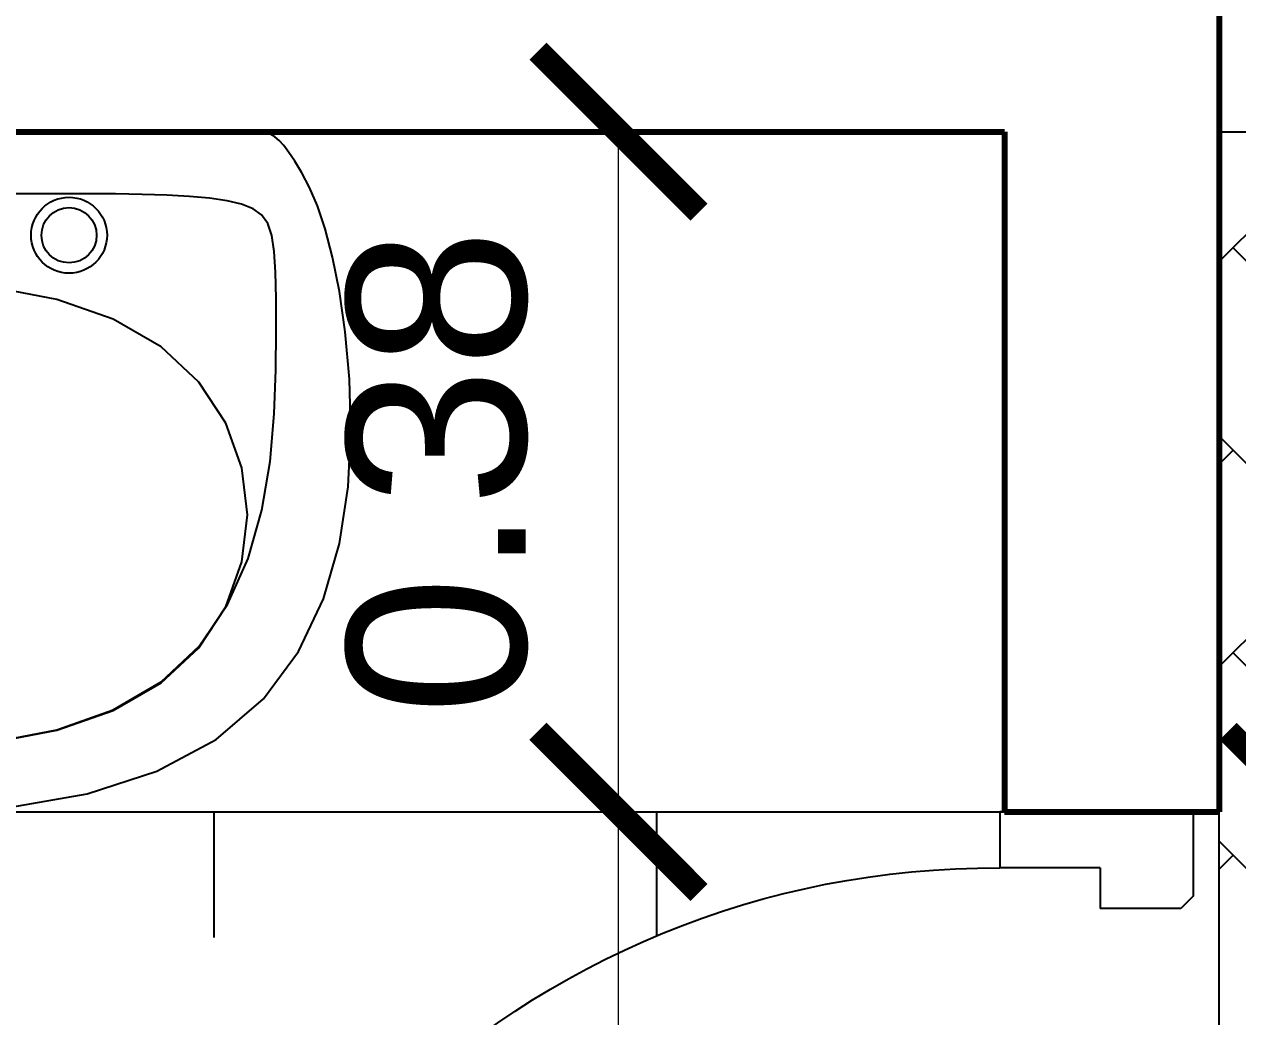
# Model space of a CAD drawing. Header units: inches. Extents: x -1.4 to 10.6, y -3.4 to 32.7.
# Drawn here: x 1.702 to 2.38, y 4.968 to 5.523 of the extents above; entities that cross this region are included whole.
import ezdxf

# ---------------------------------------------------------------- set-up
doc = ezdxf.new("R2010")
doc.units = ezdxf.units.IN
doc.header["$MEASUREMENT"] = 0
doc.linetypes.add('0', pattern=[0])
doc.linetypes.add('CONTINUA', pattern=[0])
for name, color, linetype in [('Baño', 2, 'Continuous'), ('Cotas', 60, 'Continuous'), ('Puertas', 1, 'Continuous'), ('Textura piso', 8, 'Continuous')]:
    doc.layers.add(name, color=color, linetype=linetype)
doc.layers.add('Paredes', color=5, linetype='Continuous', lineweight=80)
doc.styles.get("Standard").update_dxf_attribs({"font": 'arial.ttf'})
doc.dimstyles.new('Cotas', dxfattribs={"dimtxt": 0.1, "dimasz": 0.09, "dimexe": 0.2, "dimexo": 0.4, "dimgap": 0.05, "dimtad": 1, "dimzin": 0, "dimdsep": 46, "dimtxsty": 'Standard', "dimblk": 'ARCHTICK', "dimcen": 0.09, "dimse1": 1, "dimse2": 1, "dimclrd": 60, "dimclre": 256, "dimadec": 0, "dimazin": 0, "dimtfac": 1, "dimtix": 1, "dimtofl": 0, "dimtmove": 1, "dimatfit": 3, "dimfxl": 0, "dimtolj": 1, "dimtzin": 0, "dimlwd": 9, "dimarcsym": 0})

# ---------------------------------------------------------------- blocks, each defined once
blk = doc.blocks.new('lavacaras')
at = {"layer": 'Baño', "linetype": '0'}
for p, q in [((152.3125970954235, 38.14543644389017), (152.2572976162568, 38.13559269389017)), ((152.3703184495901, 38.14871769389017), (152.3125970954235, 38.14543644389017)), ((152.4280398037568, 38.14543644389017), (152.3703184495901, 38.14871769389017)), ((152.4833392829235, 38.13559269389017), (152.4280398037568, 38.14543644389017)), ((152.2572976162568, 38.13559269389017), (152.2068418870901, 38.11918644389017)), ((152.5337950120901, 38.11918644389017), (152.4833392829235, 38.13559269389017)), ((152.2068418870901, 38.11918644389017), (152.1636517829235, 38.09621769389017)), ((152.5769851162568, 38.09621769389017), (152.5337950120901, 38.11918644389017)), ((152.3237689704235, 38.09815779805683), (152.2791726162568, 38.08960311055684)), ((152.3237689704235, 38.0979104022235), (152.2791726162568, 38.0892385272235)), ((152.3703184495901, 38.10100936055684), (152.3237689704235, 38.09815779805683)), ((152.3703184495901, 38.1008010272235), (152.3237689704235, 38.0979104022235)), ((152.4168679287568, 38.09815779805683), (152.3703184495901, 38.10100936055684)), ((152.4168679287568, 38.0979104022235), (152.3703184495901, 38.1008010272235)), ((152.4614642829235, 38.08960311055684), (152.4168679287568, 38.09815779805683)), ((152.4614642829235, 38.0892385272235), (152.4168679287568, 38.0979104022235)), ((152.1636517829235, 38.09621769389017), (152.1295632412568, 38.06693058451517)), ((152.2791726162568, 38.08960311055684), (152.2384825120901, 38.07534529805684)), ((152.2791726162568, 38.0892385272235), (152.2384825120901, 38.0747854022235)), ((152.5021543870901, 38.07534529805684), (152.4614642829235, 38.08960311055684)), ((152.5021543870901, 38.0747854022235), (152.4614642829235, 38.0892385272235)), ((152.6110736579234, 38.06693058451517), (152.5769851162568, 38.09621769389017)), ((152.2384825120901, 38.07534529805684), (152.2036517829235, 38.05538436055684)), ((152.2384825120901, 38.0747854022235), (152.2036517829235, 38.0545510272235)), ((152.5369851162568, 38.05538436055684), (152.5021543870901, 38.07534529805684)), ((152.5369851162568, 38.0545510272235), (152.5021543870901, 38.0747854022235)), ((152.1295632412568, 38.06693058451517), (152.1040684495901, 38.03254581889017)), ((152.6365684495901, 38.03254581889017), (152.6110736579234, 38.06693058451517)), ((152.2036517829235, 38.0545510272235), (152.1761452725068, 38.02876163920267)), ((152.2036517829235, 38.05538436055684), (152.1763080329235, 38.02995792826517)), ((152.5643288662568, 38.02995792826517), (152.5369851162568, 38.05538436055684)), ((152.5644916266735, 38.02876163920267), (152.5369851162568, 38.0545510272235)), ((152.1040684495901, 38.03254581889017), (152.0860736579235, 37.99452824076517)), ((152.1761452725068, 38.02876163920267), (152.1554746995901, 37.99854842305683)), ((152.1763080329235, 38.02995792826517), (152.1567767829235, 38.0002541522235)), ((152.5838601162568, 38.0002541522235), (152.5643288662568, 38.02995792826517)), ((152.5851621995901, 37.99854842305683), (152.5644916266735, 38.02876163920267)), ((152.6545632412568, 37.99452824076517), (152.6365684495901, 38.03254581889017)), ((152.1567767829235, 38.0002541522235), (152.1450580329235, 37.96769881368184)), ((152.5955788662568, 37.96769881368184), (152.5838601162568, 38.0002541522235)), ((152.0860736579235, 37.99452824076517), (152.0744851162568, 37.95434269389017)), ((152.1554746995901, 37.99854842305683), (152.1406635016735, 37.96526880066101)), ((152.5999733975068, 37.96526880066101), (152.5851621995901, 37.99854842305683)), ((152.6661517829235, 37.95434269389017), (152.6545632412568, 37.99452824076517)), ((152.1406635016735, 37.96526880066101), (152.1307351162568, 37.93028019389017)), ((152.1450580329235, 37.96769881368184), (152.1411517829235, 37.93371769389017)), ((152.5994851162568, 37.93371769389017), (152.5955788662568, 37.96769881368184)), ((152.6099017829235, 37.93028019389017), (152.5999733975068, 37.96526880066101)), ((152.0744851162568, 37.95434269389017), (152.0682090745901, 37.91345402201517)), ((152.6724278245901, 37.91345402201517), (152.6661517829235, 37.95434269389017)), ((152.1307351162568, 37.93028019389017), (152.1247129808401, 37.89494002461934)), ((152.1411517829235, 37.93371769389017), (152.1450580329235, 37.8997365740985)), ((152.5955788662568, 37.8997365740985), (152.5994851162568, 37.93371769389017)), ((152.6159239183401, 37.89494002461934), (152.6099017829235, 37.93028019389017)), ((152.0682090745901, 37.91345402201517), (152.0661517829234, 37.87332706889017)), ((152.6744851162568, 37.87332706889017), (152.6724278245901, 37.91345402201517)), ((152.1247129808401, 37.89494002461934), (152.1216205329235, 37.8606057147235)), ((152.1450580329235, 37.8997365740985), (152.1567767829235, 37.86718123555684)), ((152.5838601162568, 37.86718123555683), (152.5955788662568, 37.8997365740985)), ((152.6190163662568, 37.8606057147235), (152.6159239183401, 37.89494002461934)), ((152.0661517829234, 37.87332706889017), (152.0672194912568, 37.83542667826516)), ((152.6734174079235, 37.83542667826516), (152.6744851162568, 37.87332706889017)), ((152.1216205329235, 37.8606057147235), (152.1204812100068, 37.82863468607767)), ((152.1567767829235, 37.86718123555684), (152.1763080329235, 37.83747745951517)), ((152.5643288662568, 37.83747745951517), (152.5838601162568, 37.86718123555683)), ((152.6201556891735, 37.82863468607767), (152.6190163662568, 37.8606057147235)), ((152.3626166266735, 37.841217081911), (152.3664260342255, 37.84184855228861)), ((152.3664260342255, 37.84184855228861), (152.3703184495901, 37.84205036055684)), ((152.3703184495901, 37.84205036055684), (152.3742108649547, 37.84184855228861)), ((152.3742108649547, 37.84184855228861), (152.3780202725068, 37.841217081911)), ((152.0672194912568, 37.83542667826516), (152.0703184495901, 37.80121769389017)), ((152.1763080329235, 37.83747745951517), (152.2036517829235, 37.8120510272235)), ((152.347719979538, 37.83024740580423), (152.3498692308401, 37.83361321211933)), ((152.3498692308401, 37.83361321211933), (152.3525165290172, 37.83635401452819)), ((152.3525165290172, 37.83635401452819), (152.3555788662568, 37.83850888139017)), ((152.3555788662568, 37.83850888139017), (152.3589732347464, 37.84011688106465)), ((152.3589732347464, 37.84011688106465), (152.3626166266735, 37.841217081911)), ((152.3780202725068, 37.841217081911), (152.3816636644339, 37.84011688106465)), ((152.3816636644339, 37.84011688106465), (152.3850580329234, 37.83850888139017)), ((152.3850580329234, 37.83850888139017), (152.388120370163, 37.83635401452819)), ((152.388120370163, 37.83635401452819), (152.3907676683401, 37.83361321211933)), ((152.3907676683401, 37.83361321211933), (152.3929169196422, 37.83024740580423)), ((152.5369851162568, 37.8120510272235), (152.5643288662568, 37.83747745951517)), ((152.6703184495901, 37.80121769389017), (152.6734174079235, 37.83542667826516)), ((152.1204812100068, 37.82863468607767), (152.1203184495901, 37.80038436055683)), ((152.3452065518036, 37.82149671602559), (152.3461517829234, 37.82621752722351)), ((152.3461517829234, 37.82621752722351), (152.347719979538, 37.83024740580423)), ((152.3929169196422, 37.83024740580423), (152.3944851162568, 37.82621752722351)), ((152.3944851162568, 37.82621752722351), (152.395430347051, 37.82149671602559)), ((152.6203184495901, 37.80038436055683), (152.6201556891735, 37.82863468607767)), ((152.3446539801891, 37.81008239050475), (152.3447618089651, 37.81610694389017)), ((152.3447618089651, 37.81610694389017), (152.3452065518036, 37.82149671602559)), ((152.395430347051, 37.82149671602559), (152.3958750876109, 37.81610694389017)), ((152.3958750876109, 37.81610694389017), (152.3959829102021, 37.81008239050475)), ((152.2036517829235, 37.8120510272235), (152.2384825120901, 37.7920900897235)), ((152.3447194912568, 37.80345723555683), (152.3446539801891, 37.81008239050475)), ((152.3959829102021, 37.81008239050475), (152.3959173870901, 37.80345723555683)), ((152.5021543870901, 37.7920900897235), (152.5369851162568, 37.8120510272235)), ((152.0703184495901, 37.80121769389017), (152.0744997646943, 37.77184269389017)), ((152.1203184495901, 37.80038436055683), (152.1203672777151, 37.7768947772235)), ((152.3447947679495, 37.79626565873392), (152.3447194912568, 37.80345723555683)), ((152.3959173870901, 37.80345723555683), (152.3958420905406, 37.79626565873392)), ((152.6202696214651, 37.7768947772235), (152.6203184495901, 37.80038436055683)), ((152.666137134486, 37.77184269389017), (152.6703184495901, 37.80121769389017)), ((152.2384825120901, 37.7920900897235), (152.2791726162568, 37.7778322772235)), ((152.3447162360484, 37.78854183972351), (152.3447947679495, 37.79626565873392)), ((152.3958420905406, 37.79626565873392), (152.3959205928193, 37.78854183972351)), ((152.4614642829235, 37.7778322772235), (152.5021543870901, 37.7920900897235)), ((152.3434434495901, 37.77163419389016), (152.3443203213349, 37.78031995821308)), ((152.3443203213349, 37.78031995821308), (152.3447162360484, 37.78854183972351)), ((152.3959205928193, 37.78854183972351), (152.3963164661917, 37.78031995821308)), ((152.3963164661917, 37.78031995821308), (152.3971932829234, 37.77163419389016)), ((152.0744997646943, 37.77184269389017), (152.0793939704234, 37.74715519389017)), ((152.1203672777151, 37.7768947772235), (152.1207090745901, 37.75793644389017)), ((152.2791726162568, 37.7778322772235), (152.3237689704235, 37.7692775897235)), ((152.3419806403453, 37.76254558288757), (152.3434434495901, 37.77163419389016)), ((152.3971932829234, 37.77163419389016), (152.3986560228323, 37.76254558288757)), ((152.4168679287568, 37.7692775897235), (152.4614642829235, 37.7778322772235)), ((152.6199278245901, 37.75793644389017), (152.6202696214651, 37.7768947772235)), ((152.6612429287568, 37.74715519389017), (152.666137134486, 37.77184269389017)), ((152.3237689704235, 37.7692775897235), (152.3428757699025, 37.76810713123793)), ((152.3400612881318, 37.75322258711934), (152.3419806403453, 37.76254558288757)), ((152.3977609375933, 37.76810711949558), (152.4168679287568, 37.7692775897235)), ((152.3986560228323, 37.76254558288757), (152.4005752959443, 37.75322258711934)), ((152.1207090745901, 37.75793644389017), (152.1216368089651, 37.74296248555684)), ((152.6190000902151, 37.74296248555684), (152.6199278245901, 37.75793644389017)), ((152.0793939704234, 37.74715519389017), (152.0847764574026, 37.72668644389017)), ((152.3378733812307, 37.74386052494486), (152.3400612881318, 37.75322258711934)), ((152.4005752959443, 37.75322258711934), (152.4027631198375, 37.74386052494486)), ((152.6558604417776, 37.72668644389017), (152.6612429287568, 37.74715519389017)), ((152.1216368089651, 37.74296248555684), (152.1234434495901, 37.73142602722351)), ((152.3356049079235, 37.7346547147235), (152.3378733812307, 37.74386052494486)), ((152.4027631198375, 37.74386052494486), (152.4050315120901, 37.7346547147235)), ((152.6171934495901, 37.73142602722351), (152.6190000902151, 37.74296248555684)), ((152.1234434495901, 37.73142602722351), (152.1264219652151, 37.72278019389017)), ((152.3334438564912, 37.72580047481465), (152.3356049079235, 37.7346547147235)), ((152.4050315120901, 37.7346547147235), (152.4071924902802, 37.72580047481465)), ((152.6142149339651, 37.72278019389017), (152.6171934495901, 37.73142602722351)), ((152.0847764574026, 37.72668644389017), (152.0904226162568, 37.70996769389017)), ((152.1264219652151, 37.72278019389017), (152.1308653245901, 37.71647811055684)), ((152.3315782152151, 37.71749312357767), (152.3334438564912, 37.72580047481465)), ((152.4071924902802, 37.72580047481465), (152.409058071986, 37.71749312357767)), ((152.6097715745901, 37.71647811055684), (152.6142149339651, 37.72278019389017)), ((152.6502142829235, 37.70996769389017), (152.6558604417776, 37.72668644389017)), ((152.0904226162568, 37.70996769389017), (152.096107837611, 37.69653019389017)), ((152.1308653245901, 37.71647811055684), (152.1370664964651, 37.71197290222351)), ((152.1370664964651, 37.71197290222351), (152.1453184495901, 37.70871769389016)), ((152.3294851162568, 37.70330036055684), (152.3301959723766, 37.70992797937194)), ((152.3301959723766, 37.70992797937194), (152.3315782152151, 37.71749312357767)), ((152.409058071986, 37.71749312357767), (152.4104402747854, 37.70992797937194)), ((152.4104402747854, 37.70992797937194), (152.4111511162568, 37.70330036055684)), ((152.5953184495901, 37.70871769389016), (152.6035704027151, 37.71197290222351)), ((152.6035704027151, 37.71197290222351), (152.6097715745901, 37.71647811055684)), ((152.6445290615693, 37.69653019389017), (152.6502142829235, 37.70996769389017)), ((152.1453184495901, 37.70871769389016), (152.1558327725068, 37.70624210795267)), ((152.1558327725068, 37.70624210795267), (152.1684955329235, 37.70438175639017)), ((152.1684955329235, 37.70438175639017), (152.1831114183401, 37.70304874857767)), ((152.1831114183401, 37.70304874857767), (152.1994851162568, 37.70215519389017)), ((152.1994851162568, 37.70215519389017), (152.2174213141735, 37.70161320170267)), ((152.2174213141735, 37.70161320170267), (152.2367246995901, 37.70133488139017)), ((152.2367246995901, 37.70133488139017), (152.2571999600068, 37.70123234232767)), ((152.2571999600068, 37.70123234232767), (152.2786517829234, 37.70121769389017)), ((152.2786517829234, 37.70121769389017), (152.3008848558401, 37.70121769389017)), ((152.3008848558401, 37.70121769389017), (152.3237038662568, 37.70121769389017)), ((152.3237038662568, 37.70121769389017), (152.3295254496966, 37.70121769389017)), ((152.3295925381318, 37.69775350020527), (152.3294851162568, 37.70330036055684)), ((152.4111511162568, 37.70330036055684), (152.4110437090302, 37.69775350020527)), ((152.411110788317, 37.70121769389017), (152.4169330329235, 37.70121769389017)), ((152.4169330329235, 37.70121769389017), (152.4397520433401, 37.70121769389017)), ((152.4397520433401, 37.70121769389017), (152.4619851162568, 37.70121769389017)), ((152.4619851162568, 37.70121769389017), (152.4834369391735, 37.70123234232767)), ((152.4834369391735, 37.70123234232767), (152.5039121995901, 37.70133488139017)), ((152.5039121995901, 37.70133488139017), (152.5232155850068, 37.70161320170267)), ((152.5232155850068, 37.70161320170267), (152.5411517829235, 37.70215519389017)), ((152.5411517829235, 37.70215519389017), (152.5575254808401, 37.70304874857767)), ((152.5575254808401, 37.70304874857767), (152.5721413662568, 37.70438175639017)), ((152.5721413662568, 37.70438175639017), (152.5848041266734, 37.70624210795267)), ((152.5848041266734, 37.70624210795267), (152.5953184495901, 37.70871769389016)), ((152.096107837611, 37.69653019389017), (152.1016075120901, 37.68590519389017)), ((152.3305007412568, 37.69322229024434), (152.3295925381318, 37.69775350020527)), ((152.3321511318818, 37.68958953731465), (152.3305007412568, 37.69322229024434)), ((152.4101355459443, 37.69322229024434), (152.4084852148896, 37.68958953731465)), ((152.4110437090302, 37.69775350020527), (152.4101355459443, 37.69322229024434)), ((152.6390293870901, 37.68590519389017), (152.6445290615693, 37.69653019389017)), ((152.1016075120901, 37.68590519389017), (152.1066970303193, 37.67762394389017)), ((152.3344851162568, 37.68673804805684), (152.3321511318818, 37.68958953731465)), ((152.3374441006318, 37.68455062911153), (152.3344851162568, 37.68673804805684)), ((152.3409694912568, 37.68291008711934), (152.3374441006318, 37.68455062911153)), ((152.4031924004365, 37.68455062911153), (152.3996670928193, 37.68291008711934)), ((152.4061513037568, 37.68673804805684), (152.4031924004365, 37.68455062911153)), ((152.4084852148896, 37.68958953731465), (152.4061513037568, 37.68673804805684)), ((152.6339398688609, 37.67762394389017), (152.6390293870901, 37.68590519389017)), ((152.1066970303193, 37.67762394389017), (152.1111517829235, 37.67121769389017)), ((152.3450026943818, 37.6816992287209), (152.3409694912568, 37.68291008711934)), ((152.3494851162568, 37.68080086055684), (152.3450026943818, 37.6816992287209)), ((152.3543516523896, 37.68011732149434), (152.3494851162568, 37.68080086055684)), ((152.3595111553193, 37.67962907930684), (152.3543516523896, 37.68011732149434)), ((152.3648659668427, 37.67933613399434), (152.3595111553193, 37.67962907930684)), ((152.3703184287568, 37.67923848555684), (152.3648659668427, 37.67933613399434)), ((152.3757708828583, 37.67933613399434), (152.3703184287568, 37.67923848555684)), ((152.3811256709443, 37.67962907930684), (152.3757708828583, 37.67933613399434)), ((152.3862851348115, 37.68011732149434), (152.3811256709443, 37.67962907930684)), ((152.3911516162568, 37.68080086055684), (152.3862851348115, 37.68011732149434)), ((152.3956339687958, 37.6816992287209), (152.3911516162568, 37.68080086055684)), ((152.3996670928193, 37.68291008711934), (152.3956339687958, 37.6816992287209)), ((152.6294851162568, 37.67121769389017), (152.6339398688609, 37.67762394389017)), ((152.1111517829235, 37.67121769389017), (152.1148480719859, 37.66626652201517)), ((152.1148480719859, 37.66626652201517), (152.1180658454234, 37.66254581889017)), ((152.6225710537568, 37.66254581889017), (152.6257888271943, 37.66626652201517)), ((152.6257888271943, 37.66626652201517), (152.6294851162568, 37.67121769389017)), ((152.1180658454234, 37.66254581889017), (152.121185962611, 37.65987980326517)), ((152.121185962611, 37.65987980326517), (152.1245892829235, 37.65809269389017)), ((152.1245892829235, 37.65809269389017), (152.1286566657359, 37.65700870951517)), ((152.1286566657359, 37.65700870951517), (152.1337689704234, 37.65645206889018)), ((152.6068679287568, 37.65645206889018), (152.6119802334443, 37.65700870951517)), ((152.6119802334443, 37.65700870951517), (152.6160476162568, 37.65809269389017)), ((152.6160476162568, 37.65809269389017), (152.6194509365693, 37.65987980326517)), ((152.6194509365693, 37.65987980326517), (152.6225710537568, 37.66254581889017)), ((152.1303184495901, 37.65621769389017), (152.6103184495901, 37.65621769389017)), ((152.1337689704234, 37.65645206889018), (152.1403070563609, 37.65624699076517)), ((152.1403070563609, 37.65624699076517), (152.1486517829235, 37.65621769389017)), ((152.1486517829235, 37.65621769389017), (152.1590928636526, 37.65621769389017)), ((152.1590928636526, 37.65621769389017), (152.1715554287568, 37.65621769389017)), ((152.1715554287568, 37.65621769389017), (152.1858734626109, 37.65621769389017)), ((152.1858734626109, 37.65621769389017), (152.2018809495901, 37.65621769389017)), ((152.2018809495901, 37.65621769389017), (152.2194118740693, 37.65621769389017)), ((152.2194118740693, 37.65621769389017), (152.2383002204234, 37.65621769389017)), ((152.2383002204234, 37.65621769389017), (152.2583799730276, 37.65621769389017)), ((152.2583799730276, 37.65621769389017), (152.2794851162568, 37.65621769389017)), ((152.2794851162568, 37.65621769389017), (152.3014414964651, 37.65621769389017)), ((152.3014414964651, 37.65621769389017), (152.3240424079235, 37.65621769389017)), ((152.3240424079235, 37.65621769389017), (152.3470730068818, 37.65621769389017)), ((152.3470730068818, 37.65621769389017), (152.3703184495901, 37.65621769389017)), ((152.3703184495901, 37.65621769389017), (152.3935638922985, 37.65621769389017)), ((152.3935638922985, 37.65621769389017), (152.4165944912568, 37.65621769389017)), ((152.4165944912568, 37.65621769389017), (152.4391954027151, 37.65621769389017)), ((152.4391954027151, 37.65621769389017), (152.4611517829235, 37.65621769389017)), ((152.4611517829235, 37.65621769389017), (152.4822569261526, 37.65621769389017)), ((152.4822569261526, 37.65621769389017), (152.5023366787568, 37.65621769389017)), ((152.5023366787568, 37.65621769389017), (152.5212250251109, 37.65621769389017)), ((152.5212250251109, 37.65621769389017), (152.5387559495901, 37.65621769389017)), ((152.5387559495901, 37.65621769389017), (152.5547634365693, 37.65621769389017)), ((152.5547634365693, 37.65621769389017), (152.5690814704234, 37.65621769389017)), ((152.5690814704234, 37.65621769389017), (152.5815440355276, 37.65621769389017)), ((152.5815440355276, 37.65621769389017), (152.5919851162568, 37.65621769389017)), ((152.5919851162568, 37.65621769389017), (152.6003298428193, 37.65624699076517)), ((152.6003298428193, 37.65624699076517), (152.6068679287568, 37.65645206889018))]:
    blk.add_line(p, q, dxfattribs=at)
for centre, radius in [((152.3703184495901, 37.9811533935036), 0.02), ((152.2703184495901, 37.73121769389017), 0.0275), ((152.4703184495901, 37.73121769389017), 0.0275), ((152.2703184495901, 37.73121769389017), 0.02), ((152.4703184495901, 37.73121769389017), 0.02), ((152.3703184495901, 37.73121769389017), 0.0125)]:
    blk.add_circle(centre, radius, dxfattribs=at)
blk = doc.blocks.new('puerta')
at = {"layer": 'Puertas'}
for p, q in [((147.54349542041, 39.05683716403333), (147.5366374203649, 39.04997916440337)), ((147.54349542041, 39.05683716403333), (147.5366374203649, 39.04997916440337)), ((147.5906374203522, 39.05683716496718), (147.54349542041, 39.05683716403333)), ((147.5906374203522, 39.05683716496718), (147.54349542041, 39.05683716403333)), ((147.5906374203522, 39.05683716496718), (147.5906374202842, 38.94883716390557)), ((147.5906374203522, 39.05683716496718), (147.5906374202842, 38.94883716390557)), ((147.5366374203649, 39.04997916440337), (147.5366374203432, 39.00499716502942)), ((147.5366374203649, 39.04997916440337), (147.5366374203432, 39.00499716502942)), ((147.5593174203981, 39.00499716429454), (147.5366374203432, 39.00499716502942)), ((147.5593174203981, 39.00499716429454), (147.5366374203432, 39.00499716502942)), ((147.5593174203981, 39.00499716429454), (147.5593174203302, 38.94883716500908)), ((147.5593174203981, 39.00499716429454), (147.5593174203302, 38.94883716500908)), ((147.5906374202842, 38.94883716390557), (147.5593174203302, 38.94883716500908)), ((147.5906374202842, 38.94883716390557), (147.5593174203302, 38.94883716500908))]:
    blk.add_line(p, q, dxfattribs=at)
blk.add_arc((147.069790356599, 38.94620789230198), 0.4895341227427837, 271.4803953626333, 0.3077353479702054, dxfattribs=at)
blk = doc.blocks.new('puerta2')
at = {"layer": 'Puertas'}
for p, q in [((151.2376989566142, 38.72223843089887), (151.2376989565462, 38.61423842983726)), ((151.2376989566142, 38.72223843089887), (151.2376989565462, 38.61423842983726)), ((151.2376989565462, 38.61423842983726), (151.2063789565923, 38.61423843094077)), ((151.2376989565462, 38.61423842983726), (151.2063789565923, 38.61423843094077))]:
    blk.add_line(p, q, dxfattribs=at)
blk = doc.blocks.new('_ArchTick')
at = {"color": 0, "linetype": 'ByBlock', "const_width": 0.15}
blk.add_lwpolyline([(-0.5, -0.5), (0.5, 0.5)], dxfattribs=at)
blk = doc.blocks.new('*D90')
at = {"layer": 'Cotas', "color": 60, "linetype": 'CONTINUA', "lineweight": 9, "transparency": 16777216}
blk.add_line((2.034234812433407, 3.66965669382566), (2.034234812433406, 5.082856000952775), dxfattribs=at)
at = {"layer": 'Defpoints', "color": 0, "transparency": 16777216}
for p in [(2.034234812433406, 5.082856000952775), (2.034234812433406, 5.082856000952775), (2.034234812433406, 3.66965669382566)]:
    blk.add_point(p, dxfattribs=at)
at = {"layer": 'Cotas', "color": 60, "lineweight": 9, "transparency": 16777216, "xscale": 0.09, "yscale": 0.09, "zscale": 0.09}
for p, rotation in [((2.034234812433406, 5.082856000952775), 90), ((2.034234812433407, 3.66965669382566), 270)]:
    blk.add_blockref('_ArchTick', p, dxfattribs=dict(at, rotation=rotation))
at = {"layer": 'Cotas', "color": 0, "transparency": 16777216, "insert": (1.934030173961375, 4.376256347389216), "char_height": 0.1, "attachment_point": 5, "rotation": 90}
blk.add_mtext('\\A1;1.41', dxfattribs=at)
blk = doc.blocks.new('*D91')
at = {"layer": 'Cotas', "color": 60, "linetype": 'CONTINUA', "lineweight": 9, "transparency": 16777216}
blk.add_line((2.034234812433398, 5.082856000952775), (2.034234812433398, 5.462856000952941), dxfattribs=at)
at = {"layer": 'Defpoints', "color": 0, "transparency": 16777216}
for p in [(2.034234812433398, 5.462856000952941), (2.034234812433398, 5.462856000952941), (2.034234812433398, 5.082856000952775)]:
    blk.add_point(p, dxfattribs=at)
at = {"layer": 'Cotas', "color": 60, "lineweight": 9, "transparency": 16777216, "xscale": 0.09, "yscale": 0.09, "zscale": 0.09}
for p, rotation in [((2.034234812433398, 5.462856000952941), 90), ((2.034234812433398, 5.082856000952775), 270)]:
    blk.add_blockref('_ArchTick', p, dxfattribs=dict(at, rotation=rotation))
at = {"layer": 'Cotas', "color": 0, "transparency": 16777216, "insert": (1.933143407249224, 5.272856000952856), "char_height": 0.1, "attachment_point": 5, "rotation": 90}
blk.add_mtext('\\A1;0.38', dxfattribs=at)
blk = doc.blocks.new('*D93')
at = {"layer": 'Cotas', "color": 60, "linetype": 'CONTINUA', "lineweight": 9, "transparency": 16777216}
blk.add_line((2.420000000000017, 4.482856000952752), (2.420000000000017, 5.082856000952775), dxfattribs=at)
at = {"layer": 'Defpoints', "color": 0, "transparency": 16777216}
for p in [(2.420000000000017, 5.082856000952775), (2.420000000000017, 5.082856000952775), (2.420000000000017, 4.482856000952752)]:
    blk.add_point(p, dxfattribs=at)
at = {"layer": 'Cotas', "color": 60, "lineweight": 9, "transparency": 16777216, "xscale": 0.09, "yscale": 0.09, "zscale": 0.09}
for p, rotation in [((2.420000000000017, 5.082856000952775), 90), ((2.420000000000017, 4.482856000952752), 270)]:
    blk.add_blockref('_ArchTick', p, dxfattribs=dict(at, rotation=rotation))
at = {"layer": 'Cotas', "color": 0, "transparency": 16777216, "insert": (2.318942701227849, 4.782856000952762), "char_height": 0.1, "attachment_point": 5, "rotation": 90}
blk.add_mtext('\\A1;0.60', dxfattribs=at)

msp = doc.modelspace()

# ---------------------------------------------------------------- hatches: boundary and pattern name
at = {"layer": 'Textura piso'}
h = msp.add_hatch(dxfattribs=at)
h.set_pattern_fill('AR-HBONE', color=256, scale=0.02, angle=270, style=0)
h.set_pattern_definition([(315, (-54.86966955773336, -126.9724224155329), (0.1131370849898476, -2.966472954665309e-17), [0.24, -0.08]), (45, (-54.81310101523336, -127.0289909580329), (0.1131370849898476, -2.966472954665309e-17), [0.24, -0.08])])
edge = h.paths.add_edge_path()
edge.add_line((3.789617499138672, 0.5500000000000114), (3.789617499138672, 2.100000000000065))
edge.add_line((3.789617499138672, 2.100000000000051), (3.789617499138672, 3.549656693825682))
edge.add_line((3.789617499138672, 3.549656693825654), (3.27000000000001, 3.549656693825654))
edge.add_line((3.27000000000001, 3.549656693825654), (3.27000000000001, 3.669656693825658))
edge.add_line((3.27000000000001, 3.669656693825658), (3.319999999999993, 3.669656693825658))
edge.add_line((3.320000000000022, 3.669656693825658), (3.320000000000022, 4.466256348274612))
edge.add_line((3.320000000000022, 4.466256348274641), (3.300000019307532, 4.466256348274669))
edge.add_line((3.300000019307532, 4.466256348274641), (3.270000019307531, 4.466256348601092))
edge.add_line((3.270000019307531, 4.466256348601092), (3.27000002412089, 4.664847962783028))
edge.add_line((3.270000024120861, 4.664847962783057), (3.266523225171795, 4.664847963004888))
edge.add_line((3.266523225171795, 4.66484796300486), (3.266523225120892, 4.652040255580431))
edge.add_ellipse((3.258385086106614, 4.657121868485234), major_axis=(0.005754533328597256, -0.005754533328597259), ratio=0.9999999999980579, start_angle=310.32427781027604, end_angle=405.0000000376745, ccw=False)
edge.add_line((3.257721693867182, 4.649010812279784), (3.248399998986315, 4.651274613786171))
edge.add_line((3.248399998986315, 4.651274613786171), (3.248399998969063, 4.658387385066959))
edge.add_line((3.248399998969063, 4.658387385066959), (3.242324998476391, 4.658387384371167))
edge.add_ellipse((3.262232325419973, 4.642171043077298), major_axis=(0.01815587231771451, 0.0181558723177145), ratio=0.9999999999944372, start_angle=95.83402702700381, end_angle=134.8997913997379)
edge.add_line((3.236556083674856, 4.642215949252744), (3.232199998975318, 4.642215950161614))
edge.add_line((3.232199998975318, 4.642215950161614), (3.23219999898788, 4.631951726708451))
edge.add_line((3.23219999898788, 4.631951726708422), (3.178200004113108, 4.631951726732694))
edge.add_ellipse((3.230780770224953, 5.459750061445703), major_axis=(0.5865214487160167, 0.5865214487160166), ratio=0.9999999999999525, start_angle=134.7854552917814, end_angle=221.3655225276033, ccw=False)
edge.add_line((2.401319997934905, 5.462856001839299), (2.370000000000033, 5.462856000735798))
edge.add_line((2.370000000000005, 5.462856000735798), (2.370000000000005, 5.082856000952773))
edge.add_line((2.370000000000005, 5.082856000952773), (2.370000000000005, 4.482856000952751))
edge.add_line((2.370000000000005, 4.482856000952751), (2.370000000000005, 3.549656693825654))
edge.add_line((2.370000000000005, 3.549656693825654), (0.25, 3.549656693825654))
edge.add_line((0.25, 3.549656693825654), (0.25, 3.45965669382565))
edge.add_line((0.25, 3.459656693825679), (0.6500000000000057, 3.459656693825622))
edge.add_line((0.6500000000000057, 3.459656693825622), (0.6500000000000057, 2.649656693825676))
edge.add_line((0.6500000000000057, 2.649656693825676), (2.150000000000006, 2.649656693825676))
edge.add_line((2.150000000000006, 2.649656693825676), (2.150000000000006, 1.149656693825676))
edge.add_line((2.150000000000006, 1.149656693825676), (1.572115228298031, 1.149656693825648))
edge.add_line((1.572115228298031, 1.149656693825619), (1.572115228298003, 0.6159980108242848))
edge.add_line((1.572115228298031, 0.6159980108243133), (1.59085198881121, 0.6159980108242848))
edge.add_line((1.59085198881121, 0.6159980108242564), (1.59085198881121, 0.6110265397311423))
edge.add_line((1.59085198881121, 0.6110265397311707), (1.610737873183666, 0.6110265397312276))
edge.add_line((1.610737873183666, 0.6110265397312276), (1.610737873183666, 0.6060550686381134))
edge.add_line((1.610737873183666, 0.606055068638085), (1.625652286462923, 0.606055068638085))
edge.add_line((1.625652286462923, 0.606055068638085), (1.625652286462923, 0.6010835975449993))
edge.add_line((1.625652286462923, 0.6010835975449993), (1.635595228649208, 0.6010835975449993))
edge.add_line((1.635595228649208, 0.6010835975449993), (1.635595228649208, 0.5961121264518852))
edge.add_line((1.635595228649208, 0.5961121264519136), (1.640566699742294, 0.596112126451942))
edge.add_line((1.640566699742294, 0.5961121264519136), (1.640566699742294, 0.5911406553588279))
edge.add_line((1.640566699742294, 0.5911406553588279), (1.650509641928465, 0.5911406553588563))
edge.add_line((1.650509641928465, 0.5911406553588847), (1.650509641928465, 0.5861691842657706))
edge.add_line((1.650509641928465, 0.5861691842657422), (1.655481113021665, 0.5861691842657422))
edge.add_line((1.655481113021665, 0.5861691842657422), (1.655481113021665, 0.5811977131724291))
edge.add_line((1.655481113021665, 0.5811977131724291), (1.660452584114751, 0.5811977131724575))
edge.add_line((1.660452584114751, 0.5811977131724859), (1.660452584114751, 0.5762262420793434))
edge.add_line((1.660452584114751, 0.5762262420793434), (1.665424055207836, 0.5762262420794286))
edge.add_line((1.665424055207836, 0.5762262420794002), (1.665424055207836, 0.5712547709862577))
edge.add_line((1.665424055207836, 0.5712547709862577), (1.670395526300922, 0.5712547709862292))
edge.add_line((1.670395526300922, 0.5712547709862577), (1.670395526300922, 0.5613118288001147))
edge.add_line((1.670395526300922, 0.5613118288000862), (1.675366997394008, 0.5613118288000862))
edge.add_line((1.675366997394008, 0.5613118288000862), (1.675366997394008, 0.5513688866139148))
edge.add_line((1.675366997394008, 0.5513688866139432), (1.680338468487207, 0.5513688866139717))
edge.add_line((1.680338468487207, 0.5513688866139717), (1.680338468487207, 0.5364544733344587))
edge.add_line((1.680338468487207, 0.5364544733344587), (1.685309939580293, 0.5364544733344587))
edge.add_line((1.685309939580293, 0.5364544733344587), (1.685309939580293, 0.5165685889621159))
edge.add_line((1.685309939580293, 0.5165685889621159), (1.690281410673379, 0.5165685889621159))
edge.add_line((1.690281410673379, 0.5165685889621159), (1.690281410673379, 0.4976297331143655))
edge.add_line((1.690281410673379, 0.4976297331143655), (1.572115228298003, 0.4976297331144792))
edge.add_line((1.572115228298003, 0.4976297331144792), (1.572115228298003, 0.3873103405412053))
edge.add_line((1.572115228298003, 0.3873103405412053), (1.521251393507555, 0.3873103405412337))
edge.add_line((1.521251393507555, 0.3873103405412337), (1.521251393507555, 0.392281811634291))
edge.add_line((1.521251393507555, 0.392281811634291), (1.511308451321383, 0.392281811634291))
edge.add_line((1.511308451321383, 0.392281811634291), (1.511308451321383, 0.3972532827273767))
edge.add_line((1.511308451321383, 0.3972532827273767), (1.506336980228298, 0.3972532827273767))
edge.add_line((1.506336980228298, 0.3972532827273767), (1.506336980228298, 0.4022247538204624))
edge.add_line((1.506336980228298, 0.4022247538204624), (1.496394038042013, 0.4022247538204624))
edge.add_line((1.496394038042013, 0.4022247538204624), (1.496394038042013, 0.4071962249138039))
edge.add_line((1.496394038042013, 0.4071962249138039), (1.491422566948927, 0.4071962249137471))
edge.add_line((1.491422566948927, 0.4071962249137471), (1.491422566948927, 0.4121676960068612))
edge.add_line((1.491422566948927, 0.4121676960068612), (1.486451095855841, 0.4121676960068612))
edge.add_line((1.486451095855841, 0.4121676960068612), (1.486451095855841, 0.4171391670999469))
edge.add_line((1.486451095855841, 0.4171391670999469), (1.481479624762756, 0.4171391670999469))
edge.add_line((1.481479624762756, 0.4171391670999469), (1.481479624762756, 0.4221106381930326))
edge.add_line((1.481479624762756, 0.4221106381930326), (1.476508153669556, 0.4221106381930042))
edge.add_line((1.476508153669556, 0.4221106381930042), (1.476508153669556, 0.432053580379204))
edge.add_line((1.476508153669556, 0.432053580379204), (1.47153668257647, 0.432053580379204))
edge.add_line((1.47153668257647, 0.432053580379204), (1.47153668257647, 0.4370250514723182))
edge.add_line((1.47153668257647, 0.4370250514723182), (1.466565211483385, 0.4370250514722329))
edge.add_line((1.466565211483385, 0.4370250514722329), (1.466565211483385, 0.4469679936584612))
edge.add_line((1.466565211483385, 0.4469679936584612), (1.461593740390299, 0.4469679936584612))
edge.add_line((1.461593740390299, 0.4469679936584612), (1.461593740390299, 0.4618824069379173))
edge.add_line((1.461593740390299, 0.4618824069379173), (1.456622269297213, 0.4618824069379457))
edge.add_line((1.456622269297213, 0.4618824069379457), (1.456622269297213, 0.4976297331146213))
edge.add_line((1.456622269297213, 0.4976297331146213), (1.572115228298003, 0.4976297331144792))
edge.add_line((1.572115228298031, 0.4976297331144792), (1.57211522829806, 1.14965669382569))
edge.add_line((1.572115228298031, 1.149656693825676), (0.6500000000000057, 1.149656693825676))
edge.add_line((0.6500000000000057, 1.149656693825676), (0.6500000000000057, 0.5496566938256819))
edge.add_line((0.6500000000000057, 0.5496566938256819), (0.25, 0.5496566938256535))
edge.add_line((0.25, 0.5496566938256535), (0.25, 0.2500000000000284))
edge.add_line((0.25, 0.2500000000000284), (2.589617499138654, 0.25))
edge.add_line((2.589617499138654, 0.25), (2.589617499138654, 0.5500000000000114))
edge.add_line((2.589617499138683, 0.5500000000000114), (3.789617499138672, 0.5500000000000114))
h.paths.add_polyline_path([(2.622484924559615, 1.98685808921536), (2.599948001681042, 1.987280820034897), (2.589869744008524, 1.996646269352851), (2.586167252358166, 2.024004699375695), (2.58981072385177, 2.054328406568942), (2.6241717169178, 2.118666109543057), (2.678911135215714, 2.168312231239241), (2.707576369919366, 2.239337169386687), (2.750639284127914, 2.296250727414048), (2.819630152271827, 2.343771075196315), (2.823970284188164, 2.351879061614881), (2.863699345525447, 2.391776752174025), (2.768180706179237, 2.487295391520178), (2.68333613100242, 2.412844073782907), (2.624846433860995, 2.364940547783164), (2.594908279206493, 2.351311265528835), (2.519549384838967, 2.320918647663262), (2.508851575526222, 2.294151724647378), (2.483465694779056, 2.270131801466874), (2.420477431789607, 2.237756567420064), (2.388030425586948, 2.232204447415114), (2.371771124227422, 2.241716579341784), (2.363364701903663, 2.272697102824708), (2.374505793307748, 2.312754634654681), (2.410198319606678, 2.358914912387633), (2.453815327555844, 2.395685608822902), (2.494678548066702, 2.425853963180515), (2.498240618863235, 2.437720474388271), (2.51559186009203, 2.476065051366248), (2.518414655467097, 2.487854697219888), (2.625131625060391, 2.561367404155845), (2.63860239766359, 2.578178641323319), (2.660657820597919, 2.594818277101552), (2.518984883627695, 2.736491214071833, -0.4142135623733805), (2.518984883627752, 2.795733574509057), (3.037355537453664, 3.314104228334969, -0.4142135623733717), (3.096597897890945, 3.314104228335083), (3.654463458674968, 2.756238667551003, -0.4142135623736612), (3.654463458674883, 2.696996307113722), (3.345110001217307, 2.387642849656146), (3.34466119808971, 2.385667774307223), (3.324987626903351, 2.360480863509082), (3.309493015963596, 2.35202586440252), (3.136092804848943, 2.17862565328781, -0.4142135623733717), (3.076850444411662, 2.178625653287753), (2.954075561886754, 2.301400535812689), (2.839636376371061, 2.184886135092228), (2.808014183305119, 2.149926158616694), (2.733862223942367, 2.090663920674359), (2.725551380077462, 2.070010756093183), (2.686486646035405, 2.022849418732079)], flags=16)
h.paths.add_polyline_path([(1.142135526981001, 1.064261922737501), (2.76921746116502, 1.064261922737501), (2.76921746116502, 0.833016120185448), (1.142135526981001, 0.833016120185448)], flags=25)
h.paths.add_polyline_path([(1.796389619284362, 0.7896246264401157), (2.48430230686963, 0.7896246264401157), (2.48430230686963, 0.6679329484046264), (1.796389619284362, 0.6679329484046264)], flags=24)
h = msp.add_hatch(dxfattribs=at)
h.set_pattern_fill('ANGLE', color=256, scale=0.9, angle=270, style=0)
h.set_pattern_definition([(270, (-54.86966955773336, -126.9724224155329), (0.2475, -4.546501241834549e-17), [0.18, -0.0675]), (0, (-54.86966955773336, -126.9724224155329), (6.062001655779399e-17, 0.2475), [0.18, -0.0675])])
edge = h.paths.add_edge_path()
edge.add_arc((1.4289764395443, 3.682846924299582), 0.01322324745609094, 159.6900505419813, 265.95025514956467, ccw=False)
edge.add_line((1.416575298905769, 3.687436693808905), (1.416575298905826, 3.858585824608497))
edge.add_arc((1.428976439534978, 3.86317559414303), 0.01322324745608259, 85.95025516037418, 200.3099495747877, ccw=False)
edge.add_line((1.42991029890581, 3.876365824617181), (1.490105812846991, 3.876365824617153))
edge.add_line((1.490105812846991, 3.876365824617125), (1.524008466365558, 3.897894119959005))
edge.add_line((1.524008466365558, 3.897894119959034), (1.565666798012074, 3.897894119959034))
edge.add_line((1.565666798012103, 3.897894119959034), (1.565666798012103, 3.914213779621832))
edge.add_arc((1.718345972326773, 4.048612363591559), 0.2034057758336361, 215.4698721739047, 221.3564282762068, ccw=False)
edge.add_arc((1.77372701514085, 4.088071356568236), 0.2714063054632475, 196.4427616120565, 215.4698721674011, ccw=False)
edge.add_arc((1.86117201785882, 4.113878752155557), 0.3625800416340616, 180, 196.4427616120534, ccw=False)
edge.add_arc((1.861172017858792, 4.113878752155557), 0.3625800416340338, 163.5572383879454, 180, ccw=False)
edge.add_arc((1.773727015140793, 4.139686147742935), 0.2714063054631934, 144.5301278325977, 163.5572383879463, ccw=False)
edge.add_arc((1.718345972340046, 4.179145140738484), 0.2034057758334763, 120.1716795103456, 144.5301278325908, ccw=False)
edge.add_arc((1.68328764945295, 4.239449914232608), 0.1336508354361623, 90.00000000002291, 120.17167951036919, ccw=False)
edge.add_arc((1.683287649452865, 4.239449914232608), 0.1336508354361502, 59.82832048963212, 89.99999999999079, ccw=False)
edge.add_arc((1.64822932656574, 4.179145140738541), 0.2034057758334428, 35.46987216739677, 59.82832048964019, ccw=False)
edge.add_arc((1.592848283764965, 4.139686147742935), 0.2714063054631934, 16.442761612053687, 35.469872167402286, ccw=False)
edge.add_arc((1.505403281046995, 4.113878752155557), 0.3625800416340338, 0, 16.44276161205471, ccw=False)
edge.add_arc((1.505403281047052, 4.113878752155614), 0.3625800416339836, -16.442761612061815, -4.490630090003833e-12, ccw=False)
edge.add_arc((1.592848283765505, 4.088071356570225), 0.271406305463229, -39.95040698683272, -16.442761612495076, ccw=False)
edge.add_line((1.800908500893684, 3.91379476980714), (1.800908500893684, 3.897894119959034))
edge.add_line((1.800908500893684, 3.897894119959034), (1.842566832540172, 3.897894119959005))
edge.add_line((1.842566832540172, 3.897894119959034), (1.876469486058824, 3.876365824617181))
edge.add_line((1.876469486058795, 3.876365824617181), (1.936665000000005, 3.876365824617181))
edge.add_arc((1.93759885936754, 3.863175594142803), 0.01322324745608628, -20.30994953354292, 94.049744825245, ccw=False)
edge.add_line((1.950000000000017, 3.858585824617165), (1.950000000000017, 3.687436693825646))
edge.add_arc((1.93759885936754, 3.682846924300094), 0.01322324745608629, -85.95025517629261, 20.30994953330128, ccw=False)
edge.add_line((1.938532718734706, 3.669656693825658), (2.25, 3.669656693825658))
edge.add_line((2.250000000000028, 3.669656693825658), (2.250000000000028, 4.48286305996595))
edge.add_line((2.250000000000028, 4.482863059965979), (2.247370728424585, 4.48286305996433))
edge.add_line((2.247370728424585, 4.48286305996433), (2.2473707291837, 4.514183059918281))
edge.add_line((2.247370729183672, 4.514183059918281), (2.244379959869093, 4.516509213437729))
edge.add_ellipse((2.245210728382119, 4.518503059892083), major_axis=(0.001527350648306225, 0.001527350648306225), ratio=0.9999999999790654, start_angle=171.8698863536798, end_angle=202.3801556985348, ccw=False)
edge.add_ellipse((2.245210728382119, 4.518503059892083), major_axis=(0.001527350648306225, 0.001527350648306225), ratio=0.9999999999790654, start_angle=90, end_angle=171.8698863536798, ccw=False)
edge.add_line((2.242806366327841, 4.518108876332491), (2.240890729383665, 4.520663059973458))
edge.add_line((2.240890729383665, 4.520663059973486), (2.174038729696974, 4.520663059891746))
edge.add_line((2.174038729696974, 4.520663059891746), (2.171878729105941, 4.520663059862187))
edge.add_ellipse((2.171878729101394, 4.527521059866359), major_axis=(0.004849338308339672, 0.004849338308339666), ratio=0.9999999999939091, start_angle=135.0000000371054, end_angle=225.0000000377512, ccw=False)
edge.add_line((2.164126027355366, 4.529681060937463), (1.83213543074433, 4.529681060720065))
edge.add_ellipse((1.824382729433239, 4.527521060682005), major_axis=(0.004849338308329008, -0.004849338308329011), ratio=0.9999999999972687, start_angle=315.00000003749847, end_angle=405.00000003807054, ccw=False)
edge.add_line((1.822222728798437, 4.519768359116682), (1.822222728794259, 4.520663060755936))
edge.add_line((1.822222728794259, 4.520663060755936), (1.818284951657972, 4.520663060751076))
edge.add_line((1.818284951657972, 4.520663060751048), (1.818284952611776, 4.51630697591537))
edge.add_ellipse((1.818329859460249, 4.490630734281325), major_axis=(0.0181558723177967, 0.0181558723177967), ratio=0.9999999999927759, start_angle=45.10020867617855, end_angle=84.16597305650605)
edge.add_line((1.80211351604234, 4.510538060020934), (1.802113516738103, 4.504463060742268))
edge.add_line((1.802113516738103, 4.504463060742268), (1.809226288018863, 4.50446306075952))
edge.add_line((1.809226288018863, 4.504463060759491), (1.811490088477143, 4.495141363228754))
edge.add_ellipse((1.803379033168625, 4.494477973581041), major_axis=(0.005754533328616034, 0.005754533328616031), ratio=0.9999999999957939, start_angle=225.0000000375893, end_angle=319.67572227145763, ccw=False)
edge.add_line((1.803379033008753, 4.48633983443014), (1.795652938299668, 4.486339834460864))
edge.add_line((1.795652938299668, 4.486339834460892), (1.795652938111544, 4.483390484920704))
edge.add_line((1.795652938111544, 4.483390484920704), (1.788266965215882, 4.483390484865424))
edge.add_line((1.788266965215854, 4.483390484865396), (1.788266965403977, 4.486339834490224))
edge.add_line((1.788266965403977, 4.486339834490224), (1.78054087078948, 4.486339834520919))
edge.add_ellipse((1.78054087088438, 4.494477973555405), major_axis=(0.005754533328595461, -0.005754533328595465), ratio=0.999999999998392, start_angle=220.3242778103765, end_angle=315.00000003762284, ccw=False)
edge.add_line((1.772429814678901, 4.495141365794865), (1.774693616185289, 4.504463060675732))
edge.add_line((1.774693616185289, 4.504463060675704), (1.781806387466048, 4.504463060692956))
edge.add_line((1.781806387466048, 4.504463060692984), (1.781806386770285, 4.510538061185656))
edge.add_ellipse((1.765590045476415, 4.490630734242046), major_axis=(0.0181558723177241, -0.01815587231772411), ratio=0.9999999999941593, start_angle=95.8340270269899, end_angle=134.8997913997458)
edge.add_line((1.76563495165189, 4.516306975987135), (1.765634952560703, 4.520663060686701))
edge.add_line((1.765634952560703, 4.520663060686701), (1.755370729107568, 4.520663060674167))
edge.add_line((1.755370729107568, 4.520663060674195), (1.755370729131812, 4.574663060683235))
edge.add_arc((2.244741456792838, 4.56201599627903), 0.4895341227427902, 89.69230629373118, 178.5196046373667, ccw=False)
edge.add_line((2.247370373719122, 5.051543060010289), (2.24737072949992, 5.05154306001026))
edge.add_line((2.247370729499949, 5.051543060010232), (2.247370728396675, 5.082856000952773))
edge.add_line((2.247370728396675, 5.082856000952773), (1.050000000000011, 5.082856000952773))
edge.add_line((1.050000000000011, 5.082856000952773), (1.050000000000011, 3.669656693825658))
edge.add_line((1.050000000000011, 3.669656693825658), (1.428042580170967, 3.669656693825658))
h.paths.add_polyline_path([(1.415563907060914, 3.90064955566865), (1.442077828787802, 3.90064955566865), (1.481246551850518, 3.910879913030982), (1.495563907060898, 3.910879913030982), (1.495563907060898, 3.889752001087089), (1.415563907060914, 3.889752001087032)], flags=16)
h.paths.add_polyline_path([(0.9972911811682295, 4.638934094940964), (1.71016895148388, 4.638934094940964), (1.71016895148388, 4.36024034074353), (0.9972911811682295, 4.36024034074353)], flags=9)

# ---------------------------------------------------------------- linework, layer by layer
at = {"layer": 'Baño'}
for p, q in [((1.05000000000004, 5.462856000952826), (2.25, 5.462856000952769)), ((2.25, 5.462856000952769), (2.250000000000028, 5.082856000952773)), ((1.050000000000011, 5.082856000952773), (2.25, 5.082856000952773))]:
    msp.add_line(p, q, dxfattribs=at)
at = {"layer": 'Paredes'}
for p, q in [((2.370000000000005, 5.582856000952773), (2.370000000000005, 5.082856000952773)), ((1.050000000000011, 5.462856000952826), (2.25, 5.462856000952769)), ((2.250000000000028, 5.462856000952769), (2.250000000000028, 5.082856000952773)), ((2.250000000000028, 5.082856000952773), (2.370000000000005, 5.082856000952773))]:
    msp.add_line(p, q, dxfattribs=at)
at = {"layer": 'Textura piso'}
msp.add_line((2.370000000000005, 4.482856000952751), (2.370000000000005, 5.082856000952773), dxfattribs=at)

# ---------------------------------------------------------------- block references
at = {"xscale": -1}
msp.add_blockref('puerta2', (153.6076989549405, -33.15138242910149), dxfattribs=at)
at = {"xscale": -1, "rotation": 270}
msp.add_blockref('puerta', (-36.70146643550918, -142.50777436032), dxfattribs=at)
at = {"layer": 'Baño', "xscale": 0.7715736040610466, "yscale": 0.7715736040610466, "zscale": 0.7715736040610466, "rotation": 180}
msp.add_blockref('lavacaras', (119.2149157580802, 34.51739960233525), dxfattribs=at)

# ---------------------------------------------------------------- dimensions: what is measured, and where the dimension line sits
at = {"layer": 'Cotas'}
for base, p1, p2, picture, middle in [((2.034234812433398, 5.462856000952941), (2.034234812433397, 5.082856000952773), (2.034234812433397, 5.462856000952939), '*D91', (1.933143407249224, 5.272856000952856)), ((2.034234812433406, 5.082856000952775), (2.034234812433405, 3.669656693825658), (2.034234812433405, 5.082856000952773), '*D90', (1.934030173961375, 4.376256347389216)), ((2.420000000000017, 5.082856000952775), (2.420000000000016, 4.482856000952751), (2.420000000000016, 5.082856000952773), '*D93', (2.318942701227849, 4.782856000952762))]:
    dim = msp.add_linear_dim(base=base, p1=p1, p2=p2, angle=270, dimstyle='Cotas', dxfattribs=at)
    dim.commit()
    dim.dimension.update_dxf_attribs({"geometry": picture, "text_midpoint": middle})

doc.saveas('drawing.dxf')
